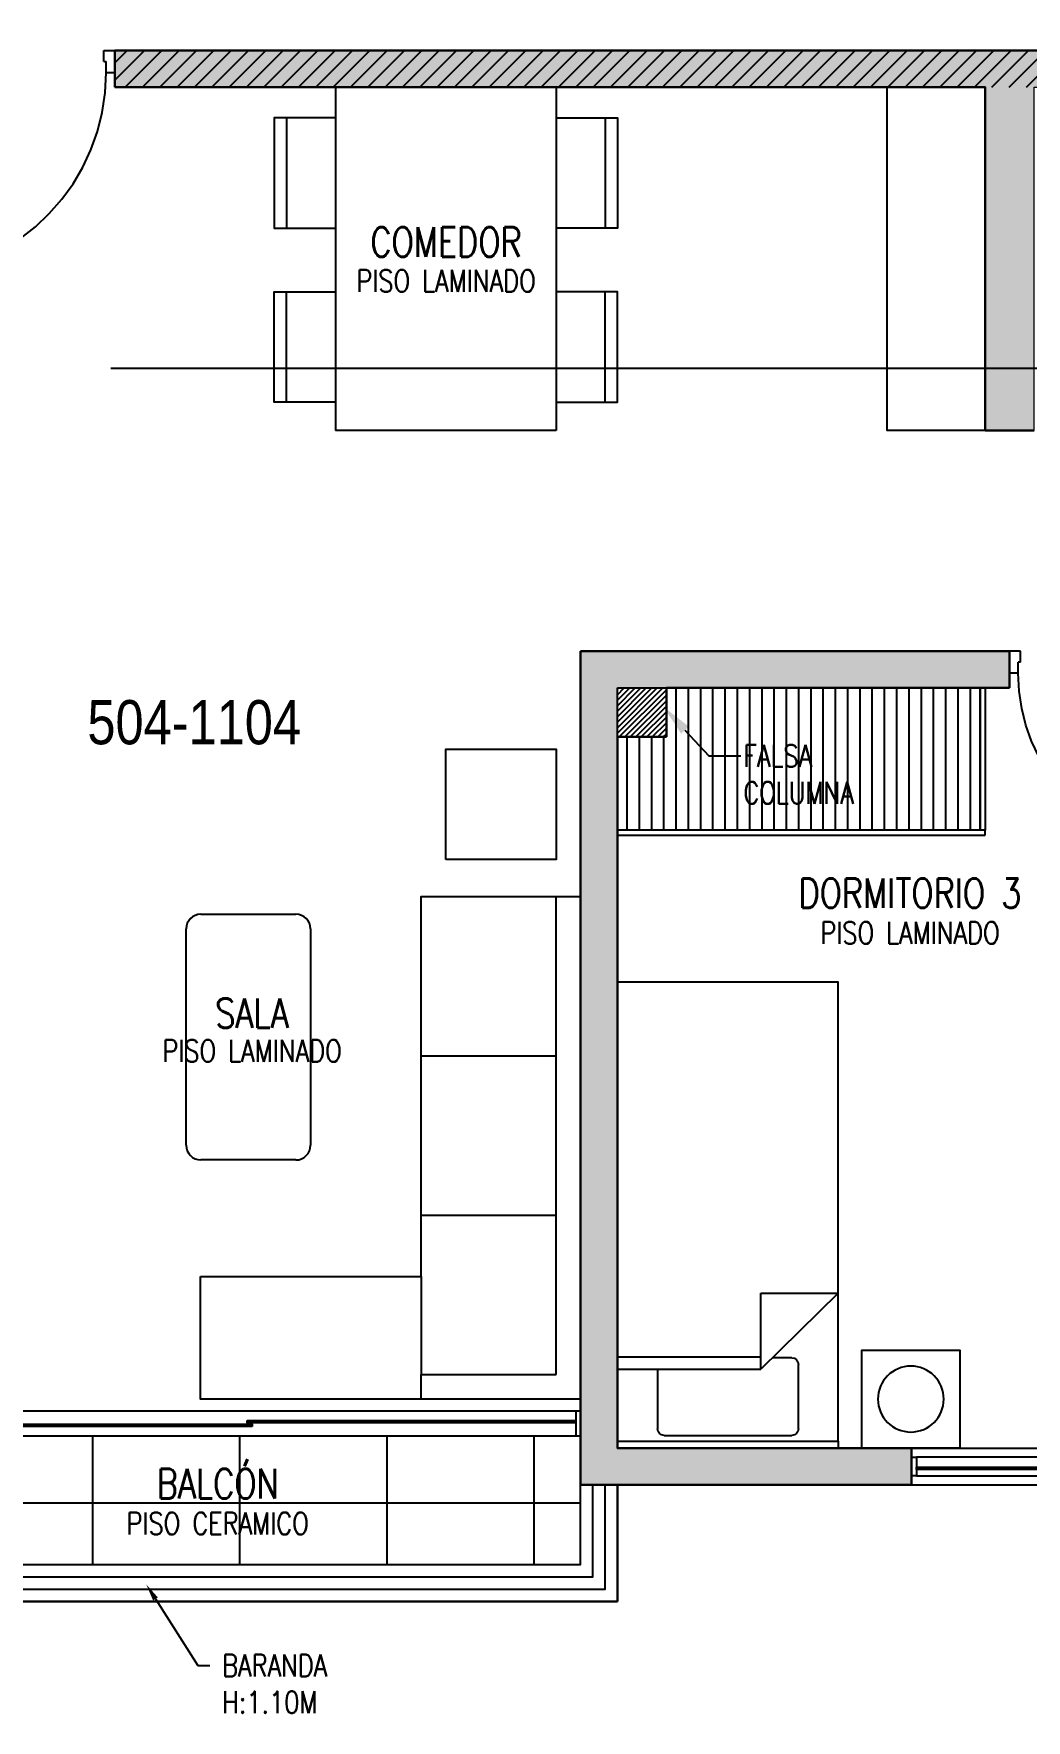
# Model space of a CAD drawing. Header units: millimetres. Extents: x 98 to 155, y -181 to 127.
# Drawn here: x 114.36 to 118.41, y 13.66 to 20.54 of the extents above; entities that cross this region are included whole.
import ezdxf
from ezdxf import colors
from ezdxf.entities.mleader import LeaderData, LeaderLine
from ezdxf.enums import TextEntityAlignment as Align
from ezdxf.math import Vec2, Vec3

# ---------------------------------------------------------------- set-up
doc = ezdxf.new("R2010")
doc.units = ezdxf.units.MM
doc.header["$LTSCALE"] = 15
for name, pattern in [('CENTER', [2, 1.25, -0.25, 0.25, -0.25]), ('HIDDEN2', [0.1875, 0.125, -0.0625]), ('X-REF_DP_Arquitectura$0$HIDDEN', [0.375, 0.25, -0.125])]:
    doc.linetypes.add(name, pattern=pattern)
doc.layers.get('0').update_dxf_attribs({"color": 250})
for name, color, linetype in [('A-BARANDAS', 250, 'Continuous'), ('A-CORTE', 250, 'CENTER'), ('A-HATCH', 250, 'Continuous'), ('A-MOBILIARIO', 250, 'Continuous'), ('A-MURO BAJO', 250, 'Continuous'), ('A-NUMERACIONDEP', 251, 'Continuous'), ('A-TEXTO-ACABADO PISO', 250, 'Continuous'), ('A_50_TextoAmbiente', 252, 'Continuous'), ('A_50_TextoIndicaciones', 250, 'Continuous'), ('A_50_Vigas', 250, 'X-REF_DP_Arquitectura$0$HIDDEN'), ('A_60_HatchEstructuras', 250, 'Continuous'), ('DLP_MOBILIARIO FIJO', 250, 'Continuous'), ('MURO CF 60', 250, 'Continuous')]:
    doc.layers.add(name, color=color, linetype=linetype)
doc.layers.add('A-MUROS', color=252, linetype='Continuous', lineweight=30)
doc.layers.add('A_20_Estructuras', color=250, linetype='Continuous', lineweight=18)
doc.styles.add('R80', font='ARIALN.TTF', dxfattribs={"height": 2.03})
doc.styles.add('ROMANS', font='romans.shx', dxfattribs={"width": 0.8})
doc.styles.add('TXT_COTAS', font='romans.shx', dxfattribs={"width": 0.8})

# ---------------------------------------------------------------- blocks, each defined once
blk = doc.blocks.new('EF-TP')
at = {"layer": 'A_60_HatchEstructuras'}
h = blk.add_hatch(color=256, dxfattribs=at)
h.dxf.hatch_style = 1
h.paths.add_polyline_path([(18.95, -7.675), (21.5, -7.675), (21.5, -8.925), (19.7, -8.925), (19.7, -9.075), (21.7, -9.075), (21.7, -7.525), (11.7, -7.525), (11.7, -7.675), (15.25, -7.675), (15.25, -9.075), (15.45, -9.075), (15.45, -7.675), (18.8, -7.675), (18.8, -9.075), (18.95, -9.075)])
h.paths.add_polyline_path([(15.45, -4.775), (15.25, -4.775), (15.25, -6.175), (11.7, -6.175), (11.7, -6.325), (21.1, -6.325), (21.1, -4.925), (21.525, -4.925), (21.525, -4.775), (19.25, -4.775), (19.25, -4.925), (20.9, -4.925), (20.9, -6.175), (18.5, -6.175), (18.5, -4.775), (18.35, -4.775), (18.35, -6.175), (15.45, -6.175)])
h = blk.add_hatch(color=256, dxfattribs=at)
h.dxf.hatch_style = 1
h.paths.add_polyline_path([(16.3, -9.975), (16.15, -9.975), (16.15, -13.375), (16.3, -13.375)])
h.paths.add_polyline_path([(15.35, -9.975), (13.6, -9.975), (13.6, -13.375), (14.95, -13.375), (14.95, -13.225), (13.75, -13.225), (13.75, -10.125), (15.35, -10.125)])
h.paths.add_polyline_path([(18.85, -9.975), (17.1, -9.975), (17.1, -10.125), (18.7, -10.125), (18.7, -13.225), (17.5, -13.225), (17.5, -13.375), (18.85, -13.375)])
at = {"layer": 'A_20_Estructuras'}
for points in [[(18.95, -7.675), (21.5, -7.675), (21.5, -8.925), (19.7, -8.925), (19.7, -9.075), (21.7, -9.075), (21.7, -7.525), (11.7, -7.525), (11.7, -7.675), (15.25, -7.675), (15.25, -9.075), (15.45, -9.075), (15.45, -7.675), (18.8, -7.675), (18.8, -9.075), (18.95, -9.075)], [(15.35, -9.975), (13.6, -9.975), (13.6, -13.375), (14.95, -13.375), (14.95, -13.225), (13.75, -13.225), (13.75, -10.125), (15.35, -10.125)]]:
    blk.add_lwpolyline(points, close=True, dxfattribs=at)
at = {"layer": 'A_50_Vigas'}
blk.add_line((14.95, -13.375), (16.15, -13.375), dxfattribs=at)
blk.add_lwpolyline([(13.75, -13.375), (13.75, -13.85), (10.8, -13.85)], dxfattribs=at)
blk = doc.blocks.new('_Dot')
at = {"color": 0, "linetype": 'ByBlock', "lineweight": -2}
blk.add_line((-0.5, 0), (-1, 0), dxfattribs=at)
at = {"color": 0, "linetype": 'ByBlock', "const_width": 0.5}
blk.add_lwpolyline([(-0.25, 0, 1), (0.25, 0, 1)], format="xyb", close=True, dxfattribs=at)
blk = doc.blocks.new('Cortes-Elev.')
at = {"layer": 'A-CORTE', "linetype": 'CENTER', "ltscale": 0.5}
blk.add_lwpolyline([(-1.966, 27.2284), (51.8601, 27.2284)], dxfattribs=at)
blk = doc.blocks.new('A$C72FD42DB')
for p, q in [((0.3255, 1.4, 0), (1.2255, 1.4, 0)), ((0.3255, 0), (0.3255, 1.4, 0)), ((1.2255, 0), (1.2255, 1.4, 0)), ((0.3255, 0), (1.2255, 0))]:
    blk.add_line(p, q)
for points in [[(0.3255, 1.285), (0.0755, 1.285), (0.0755, 0.835), (0.3255, 0.835)], [(0.1255, 1.285), (0.1255, 0.835)], [(1.2255, 1.285), (1.4755, 1.285), (1.4755, 0.835), (1.2255, 0.835)], [(1.4255, 1.285), (1.4255, 0.835)], [(0.3255, 0.125), (0.0755, 0.125), (0.0755, 0.575), (0.3255, 0.575)], [(0.1255, 0.125), (0.1255, 0.575)], [(1.2255, 0.125), (1.4755, 0.125), (1.4755, 0.575), (1.2255, 0.575)], [(1.4255, 0.125), (1.4255, 0.575)]]:
    blk.add_lwpolyline(points)
blk = doc.blocks.new('1 PLAZA')
for p, q in [((-0.2592, -0.0513), (0.2619, -0.0513)), ((-0.2859, -0.3221), (-0.2859, -0.0781)), ((0.2887, -0.0781), (0.2887, -0.3415)), ((-0.45, -0.3221), (0.1356, -0.3221)), ((0.45, -0.6318), (0.1356, -0.3221)), ((0.1356, -0.3221), (0.1356, -0.6318)), ((0.1356, -0.371), (-0.45, -0.371)), ((0.2619, -0.3683), (0.1825, -0.3683)), ((0.1356, -0.6318), (0.45, -0.6318))]:
    blk.add_line(p, q)
at = {"extrusion": (4.49068e-08, -3.60286e-08, 1), "elevation": 0}
blk.add_lwpolyline([(-0.45, -0.0287), (0.45, -0.0287), (0.45, 0), (-0.45, 0)], close=True, dxfattribs=at)
blk.add_lwpolyline([(-0.45, -1.9), (-0.45, -0.0287), (0.45, -0.0287), (0.45, -1.9)], close=True)
for centre, start, end in [((-0.2592, -0.0781), 90, 180), ((0.2619, -0.0781), 0, 90), ((0.2619, -0.3415), 270, 0)]:
    blk.add_arc(centre, 0.0267, start, end)
blk = doc.blocks.new('VELADOR')
blk.add_lwpolyline([(0, 0.4), (0, 0), (0.4, 0), (0.4, 0.4)], close=True)
blk.add_circle((0.2, 0.2), 0.1344)
blk = doc.blocks.new('*U144')
for p, q in [((0.01, 0.755), (0.01, 0.8)), ((0.1, 0.765), (0.055, 0.765)), ((0.055, 0.755), (0.055, 0.765)), ((0.1, 0.765), (0.1, 0.8)), ((0.055, 0.755), (0.01, 0.755)), ((0.055, 0.045), (0.01, 0.045)), ((0.01, 0.045), (0.01, 0)), ((0.055, 0.045), (0.055, 0.035)), ((0.1, 0.035), (0.055, 0.035)), ((0.1, 0.035), (0.1, 0))]:
    blk.add_line(p, q)
blk.add_lwpolyline([(0.83, 0.07), (0.83, 0.035), (0.1, 0.035), (0.1, 0.07)], close=True)
at = {"linetype": 'HIDDEN2'}
blk.add_arc((0.0996, 0.034), 0.731, 2.23015, 89.96723, dxfattribs=at)
blk = doc.blocks.new('VP.120')
at = {"layer": 'A-MURO BAJO'}
for p, q in [((0, 0), (1.2, 0)), ((0, -0.15), (1.2, -0.15))]:
    blk.add_line(p, q, dxfattribs=at)
at = {"layer": 'DLP_MOBILIARIO FIJO', "color": 251}
for p, q in [((0.02, -0.0375), (1.18, -0.0375)), ((1.18, -0.1125), (0.02, -0.1125))]:
    blk.add_line(p, q, dxfattribs=at)
at = {"layer": 'DLP_MOBILIARIO FIJO', "color": 6}
for points in [[(0, -0.1125), (0.02, -0.1125), (0.02, -0.0375), (0, -0.0375)], [(1.2, -0.1125), (1.18, -0.1125), (1.18, -0.0375), (1.2, -0.0375)]]:
    blk.add_lwpolyline(points, close=True, dxfattribs=at)
at = {"layer": 'DLP_MOBILIARIO FIJO', "elevation": 0}
for points in [[(0.61, -0.0625), (0.02, -0.0625), (0.02, -0.0725), (0.61, -0.0725)], [(0.59, -0.0875), (1.18, -0.0875), (1.18, -0.0775), (0.59, -0.0775)]]:
    blk.add_lwpolyline(points, close=True, dxfattribs=at)
blk = doc.blocks.new('*U145')
for p, q in [((0.01, 0.855), (0.01, 0.9)), ((0.1, 0.865), (0.1, 0.9)), ((0.055, 0.855), (0.01, 0.855)), ((0.1, 0.865), (0.055, 0.865)), ((0.055, 0.855), (0.055, 0.865)), ((0.055, 0.045), (0.01, 0.045)), ((0.01, 0.045), (0.01, 0)), ((0.055, 0.045), (0.055, 0.035)), ((0.1, 0.035), (0.055, 0.035)), ((0.1, 0.035), (0.1, 0))]:
    blk.add_line(p, q)
blk.add_lwpolyline([(0.93, 0.07), (0.93, 0.035), (0.1, 0.035), (0.1, 0.07)], close=True)
at = {"linetype": 'HIDDEN2'}
blk.add_arc((0.0995, 0.0339), 0.8311, 2.23015, 89.96723, dxfattribs=at)
blk = doc.blocks.new('SOFA SEC')
for p, q in [((0, 0.65), (0.1, 0.65)), ((0.1, 0.65), (0.1, 0.1)), ((0.5, 0.65), (0.1, 0.65)), ((0.75, 0.65), (0.75, 0.1)), ((1.4, 0.65), (1.4, 0.1)), ((0.1, 0.1), (2.05, 0.1))]:
    blk.add_line(p, q)
blk.add_lwpolyline([(0.5, 1.55), (0.5, 0.65), (2.05, 0.65), (2.05, 0), (0, 0), (0, 1.55)], close=True)
blk = doc.blocks.new('MESA CENTRO')
for p, q in [((-0.1937, 0), (0.1937, 0)), ((-0.2537, -0.9421), (-0.2537, -0.06)), ((0.2537, -0.06), (0.2537, -0.9421)), ((0.1937, -1.0021), (-0.1937, -1.0021))]:
    blk.add_line(p, q)
for centre, start, end in [((-0.1937, -0.06), 90, 180), ((0.1937, -0.06), 0, 90), ((-0.1937, -0.9421), 180, 270), ((0.1937, -0.9421), 270, 0)]:
    blk.add_arc(centre, 0.06, start, end)
blk = doc.blocks.new('DPTO 75')
at = {"layer": 'A-HATCH'}
h = blk.add_hatch(dxfattribs=at)
h.set_pattern_fill('ANSI31', color=256, scale=0.005, angle=-180)
h.set_pattern_definition([(225, (-68.17971, 39.201629), (0.01122532, -0.01122532), [])])
h.paths.add_polyline_path([(-4.65, 2.8), (-4.85, 2.8), (-4.85, 2.6), (-4.65, 2.6)])
at = {"layer": 'DLP_MOBILIARIO FIJO'}
h = blk.add_hatch(dxfattribs=at)
h.set_pattern_fill('_USER', color=256, scale=0.05, angle=90, pattern_type=0)
h.set_pattern_definition([(90, (-6.130017, 3.18), (-0.05, 3e-18), [])])
h.paths.add_polyline_path([(-6.13, 3.18), (-6.13, 2.6), (-4.85, 2.6), (-4.85, 2.8), (-4.65, 2.8), (-4.65, 3.18)])
at = {"layer": 'A-MOBILIARIO', "elevation": 0}
blk.add_lwpolyline([(-3.95, 3.3), (-3.95, 2.85), (-4.4, 2.85), (-4.4, 3.3)], close=True, dxfattribs=at)
at = {"layer": 'A-MURO BAJO'}
for p, q in [((-1.72, 5.65, 0), (-4.48, 5.65, 0)), ((-4.48, 5.55, 0), (-1.72, 5.55, 0))]:
    blk.add_line(p, q, dxfattribs=at)
at = {"layer": 'A-MURO BAJO', "elevation": 0}
blk.add_lwpolyline([(-6.15, 1.55), (-5.75, 1.55), (-5.75, 0.15), (-6.15, 0.15)], close=True, dxfattribs=at)
at = {"layer": 'A-MUROS'}
for p, q in [((-5.85, 5.85, 0), (-5.85, 5.7, 0)), ((-4.5, 5.85, 0), (-5.85, 5.85, 0)), ((-4.5, 5.85, 0), (-4.5, 2.45, 0)), ((-4.65, 5.7, 0), (-5.85, 5.7, 0)), ((-4.65, 5.7, 0), (-4.65, 2.8, 0)), ((-4.85, 2.6, 0), (-4.85, 2.8, 0)), ((-4.85, 2.8, 0), (-4.65, 2.8, 0)), ((-6.25, 2.6, 0), (-6.25, 2.45, 0)), ((-4.85, 2.6, 0), (-6.25, 2.6, 0)), ((-4.5, 2.45, 0), (-6.25, 2.45, 0)), ((-6.35, 1.55, 0), (-6.15, 1.55, 0)), ((-6.15, 1.55, 0), (-6.15, 0.15, 0)), ((-6.15, 0.15, 0), (-2.6, 0.15, 0)), ((-2.6, 0.15, 0), (-2.6, 0, 0)), ((-12.6, 0, 0), (-2.6, 0, 0))]:
    blk.add_line(p, q, dxfattribs=at)
at = {"layer": 'DLP_MOBILIARIO FIJO', "elevation": 0}
for points in [[(-4.5, 5.55), (-4.48, 5.55), (-4.48, 5.65), (-4.5, 5.65)], [(-3.14, 5.5875), (-4.48, 5.5875), (-4.48, 5.5975), (-3.14, 5.5975)], [(-3.16, 5.6125), (-1.72, 5.6125), (-1.72, 5.6025), (-3.16, 5.6025)], [(-6.15, 3.2), (-6.15, 3.18), (-4.65, 3.18), (-4.65, 3.2)], [(-6.13, 2.6), (-6.15, 2.6), (-6.15, 3.18), (-6.13, 3.18)], [(-4.65, 2.6), (-6.13, 2.6), (-6.13, 3.18), (-4.65, 3.18)]]:
    blk.add_lwpolyline(points, close=True, dxfattribs=at)
at = {"xscale": -1}
blk.add_blockref('VP.120', (-5.85, 5.85), dxfattribs=at)
at = {"layer": 'A-MOBILIARIO', "extrusion": (-4.49068e-08, -3.60286e-08, -1)}
for name, p, zscale in [('VELADOR', (5.6471, 5.3, 0), -1.000000000000018), ('1 PLAZA', (5.1, 5.7, 0), -1.00000000000002)]:
    blk.add_blockref(name, p, dxfattribs=dict(at, zscale=zscale))
at = {"layer": 'A-MOBILIARIO'}
for name, p, rotation in [('SOFA SEC', (-4.5, 5.5, 0), 269.9995671478981), ('MESA CENTRO', (-3.1447, 3.5229, 0), 179.9999774208888), ('*U145', (-1.7, -0.01), 90)]:
    blk.add_blockref(name, p, dxfattribs=dict(at, rotation=rotation))
at = {"layer": 'A-MOBILIARIO', "xscale": -1.000000000000011, "rotation": 270}
blk.add_blockref('*U144', (-7.05, 2.44), dxfattribs=at)
at = {"layer": 'A-MOBILIARIO'}
blk.add_blockref('A$C72FD42DB', (-4.7255, 0.15), dxfattribs=at)
blk = doc.blocks.new('balcon')
at = {"layer": 'A-HATCH'}
h = blk.add_hatch(dxfattribs=at)
h.set_pattern_fill('_USER', color=256, scale=0.6, double=1, pattern_type=0)
h.set_pattern_definition([(360, (-7e-06, 0.15), (0, 0.6), []), (90, (-7e-06, 0.15), (-0.6, 4e-17), [])])
h.paths.add_polyline_path([(2.8, 0.15), (2.8, 0.675), (0, 0.675), (0, 0.15)])
at = {"layer": 'A-BARANDAS'}
for points in [[(0, 0.1), (2.85, 0.1), (2.85, 0.475)], [(0, 0.05), (2.9, 0.05), (2.9, 0.475)]]:
    blk.add_lwpolyline(points, dxfattribs=at)
at = {"layer": 'A-MURO BAJO'}
blk.add_line((2.95, 0, 0), (2.95, 0.475, 0), dxfattribs=at)
blk.add_lwpolyline([(0, 0.15), (2.8, 0.15), (2.8, 0.475)], dxfattribs=at)
at = {"layer": 'A-MURO BAJO', "elevation": 0}
blk.add_lwpolyline([(0, 0), (2.95, 0)], dxfattribs=at)

msp = doc.modelspace()

# ---------------------------------------------------------------- hatches: boundary and pattern name
at = {"layer": 'MURO CF 60'}
h = msp.add_hatch(dxfattribs=at)
h.set_pattern_fill('_USER', color=256, scale=0.05, angle=45, pattern_type=0)
h.set_pattern_definition([(45, (128.67014, 20.47273), (-0.03535534, 0.03535534), [])])
h.paths.add_polyline_path([(114.6901, 20.473), (121.7902, 20.473), (121.7902, 20.323), (114.6901, 20.323)])

# ---------------------------------------------------------------- block references
msp.add_blockref('EF-TP', (102.9901, 27.9977))
at = {"layer": 'A-CORTE'}
msp.add_blockref('Cortes-Elev.', (101.6401, -8.052), dxfattribs=at)

# ---------------------------------------------------------------- texts
at = {"layer": 'A-TEXTO-ACABADO PISO', "char_height": 0.09, "attachment_point": 2, "rotation": 0.00002, "style": 'ROMANS'}
for width, insert in [(1.20225, (116.0414, 19.5778)), (1.20225, (117.934, 16.9192)), (1.034523, (115.25, 16.4377, 0))]:
    msp.add_mtext_dynamic_manual_height_columns('PISO LAMINADO', width=width, gutter_width=12.5, heights=[0], dxfattribs=dict(at, insert=insert))
at = {"layer": 'A-TEXTO-ACABADO PISO', "insert": (115.1099, 14.511), "char_height": 0.09, "attachment_point": 2, "style": 'ROMANS'}
msp.add_mtext_dynamic_manual_height_columns('PISO CERAMICO', width=1.20225, gutter_width=12.5, heights=[0], dxfattribs=at)
at = {"layer": 'A_50_TextoAmbiente', "style": 'ROMANS', "width": 0.8}
for s, p in [('COMEDOR', (116.0413, 19.6314)), ('DORMITORIO 3', (117.9337, 16.9762)), ('SALA', (115.2501, 16.4866, 0)), ('BALCÓN', (115.1101, 14.5678, 0))]:
    msp.add_text(s, height=0.12, dxfattribs=at).set_placement(p, align=Align.CENTER)

# ---------------------------------------------------------------- leaders
at = {"layer": 'A-NUMERACIONDEP'}
ml = msp.add_multileader_mtext('Standard', dxfattribs=at)
ml.set_content('504-1104', color=256, style='R80')
ml.set_leader_properties(color=256)
ml.set_arrow_properties(name='DOT')
ml.build(insert=Vec2(0, 0))
ml.multileader.update_dxf_attribs({"leader_type": 0, "has_text_frame": 1, "text_left_attachment_type": 2, "text_right_attachment_type": 2, "dogleg_length": 0.36, "arrow_head_size": 0.06, "scale": 0.06})
ctx = ml.context
ctx.base_point, ctx.scale, ctx.char_height, ctx.arrow_head_size, ctx.landing_gap_size, ctx.plane_origin = Vec3(114.5273, 17.7313), 0.06, 0.18, 0.06, 0.06, Vec3(113.6518, 17.7623)
ctx.left_attachment, ctx.right_attachment, ctx.text_align_type = 2, 2, 1
notes = []
notes.append((ctx, [(0, (1, 1, 0), (115.5919, 17.7313), (-1, 0), 0.0917, [(0, [(115.7931, 18.1156)], 0, [])])]))
ctx.mtext.insert, ctx.mtext.width, ctx.mtext.alignment, ctx.mtext.flow_direction = Vec3(115.0138, 17.8232), 0.461923, 2, 5
at = {"layer": 'A_50_TextoIndicaciones'}
ml = msp.add_multileader_mtext('Standard', dxfattribs=at)
ml.set_content('FALSA COLUMNA', color=256, style='ROMANS')
ml.set_leader_properties(color=7)
ml.build(insert=Vec2(0, 0))
ml.multileader.update_dxf_attribs({"dogleg_length": 1.3073, "arrow_head_size": 0.13, "scale": 0.1})
ctx = ml.context
ctx.base_point, ctx.scale, ctx.char_height, ctx.arrow_head_size, ctx.landing_gap_size, ctx.plane_origin = Vec3(117.2443, 17.5955), 0.1, 0.09, 0.13, 0.01, Vec3(117.0297, 16.6122)
notes.append((ctx, [(0, (1, 1, 0), (117.1135, 17.5955), (1, 0), 0.1307, [(0, [(116.9275, 17.7965)], 0, [])])]))
ctx.mtext.insert, ctx.mtext.width, ctx.mtext.defined_height, ctx.mtext.flow_direction = Vec3(117.2543, 17.6405), 0.532149, 0.5349, 5
ml = msp.add_multileader_mtext('Standard', dxfattribs=at)
ml.set_content('\\pxsm1;BARANDA \\P\\pt16;H:1.10M', color=256, style='TXT_COTAS')
ml.set_leader_properties(color=256)
ml.build(insert=Vec2(0, 0))
ml.multileader.update_dxf_attribs({"dogleg_length": 0.05, "arrow_head_size": 0.07})
ctx = ml.context
ctx.base_point, ctx.char_height, ctx.arrow_head_size, ctx.landing_gap_size, ctx.plane_origin = Vec3(115.0781, 13.8865), 0.09, 0.07, 0.05, Vec3(114.6684, 14.3035)
notes.append((ctx, [(0, (1, 1, 0), (115.0281, 13.8865), (1, 0), 0.05, [(0, [(114.8183, 14.2169)], 0, [])])]))
ctx.mtext.insert, ctx.mtext.width, ctx.mtext.defined_height, ctx.mtext.flow_direction = Vec3(115.1281, 13.9315), 1.102183, 0.8046, 5
for ctx, leaders in notes:
    for number, flags, end, landing, length, lines in leaders:
        leader = LeaderData()
        leader.index, (leader.has_last_leader_line, leader.has_dogleg_vector, leader.attachment_direction) = number, flags
        leader.last_leader_point, leader.dogleg_vector, leader.dogleg_length = Vec3(end), Vec3(landing), length
        for number, points, colour, breaks in lines:
            line = LeaderLine()
            line.index, line.vertices, line.color, line.breaks = number, Vec3.list(points), colors.encode_raw_color(colour), breaks
            leader.lines.append(line)
        ctx.leaders.append(leader)

# ---------------------------------------------------------------- next in the draw order: block references
at = {"rotation": 180}
msp.add_blockref('DPTO 75', (112.0901, 20.473, 0), dxfattribs=at)

# ---------------------------------------------------------------- next in the draw order: block references
at = {"layer": 'A-MUROS'}
msp.add_blockref('balcon', (113.7901, 14.148), dxfattribs=at)

doc.saveas('drawing.dxf')
